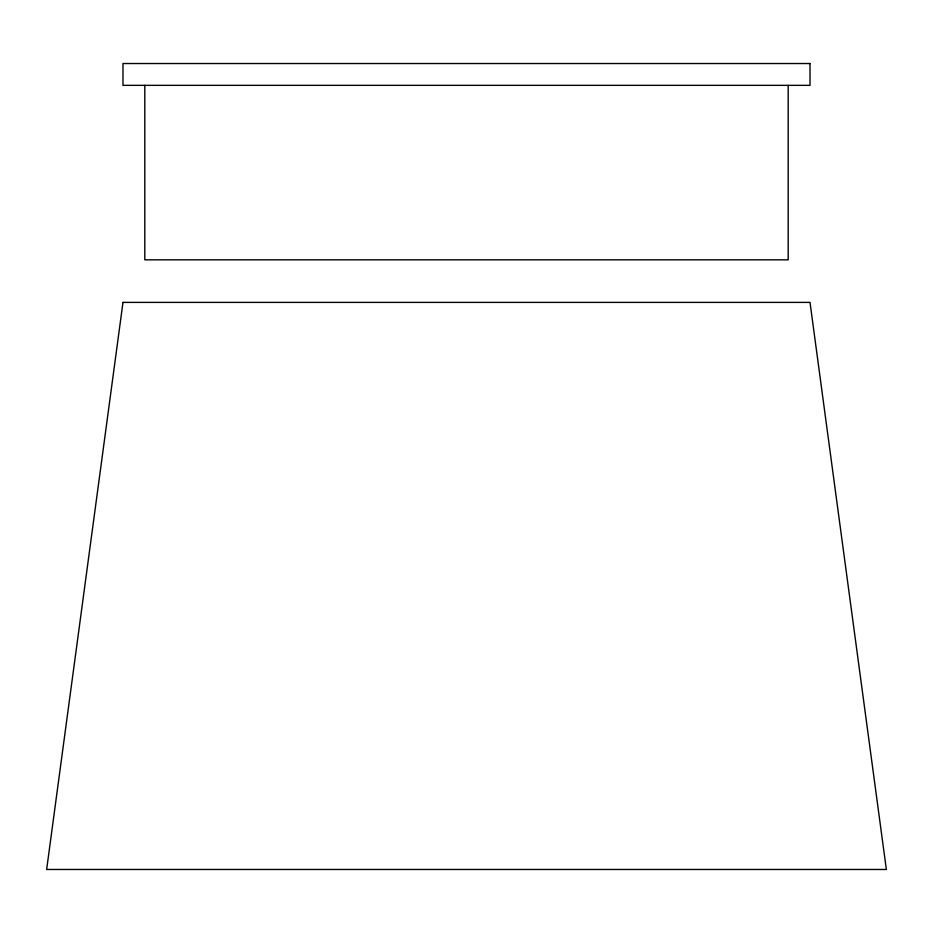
<?xml version="1.0" encoding="UTF-8"?>
<svg xmlns="http://www.w3.org/2000/svg" width="933" height="933" viewBox="0 0 933 933"><rect width="100%" height="100%" fill="white"/><g stroke="black" fill="none" stroke-linecap="round" stroke-linejoin="round"><path stroke-width="1.4" d="M788.198 85.346L788.198 259.829L144.802 259.829L144.802 85.346M122.981 302.397L46.65 869.474L886.35 869.474L810.019 302.397L122.981 302.397M810.019 63.526L122.981 63.526L122.981 85.346L810.019 85.346L810.019 63.526"/></g></svg>
